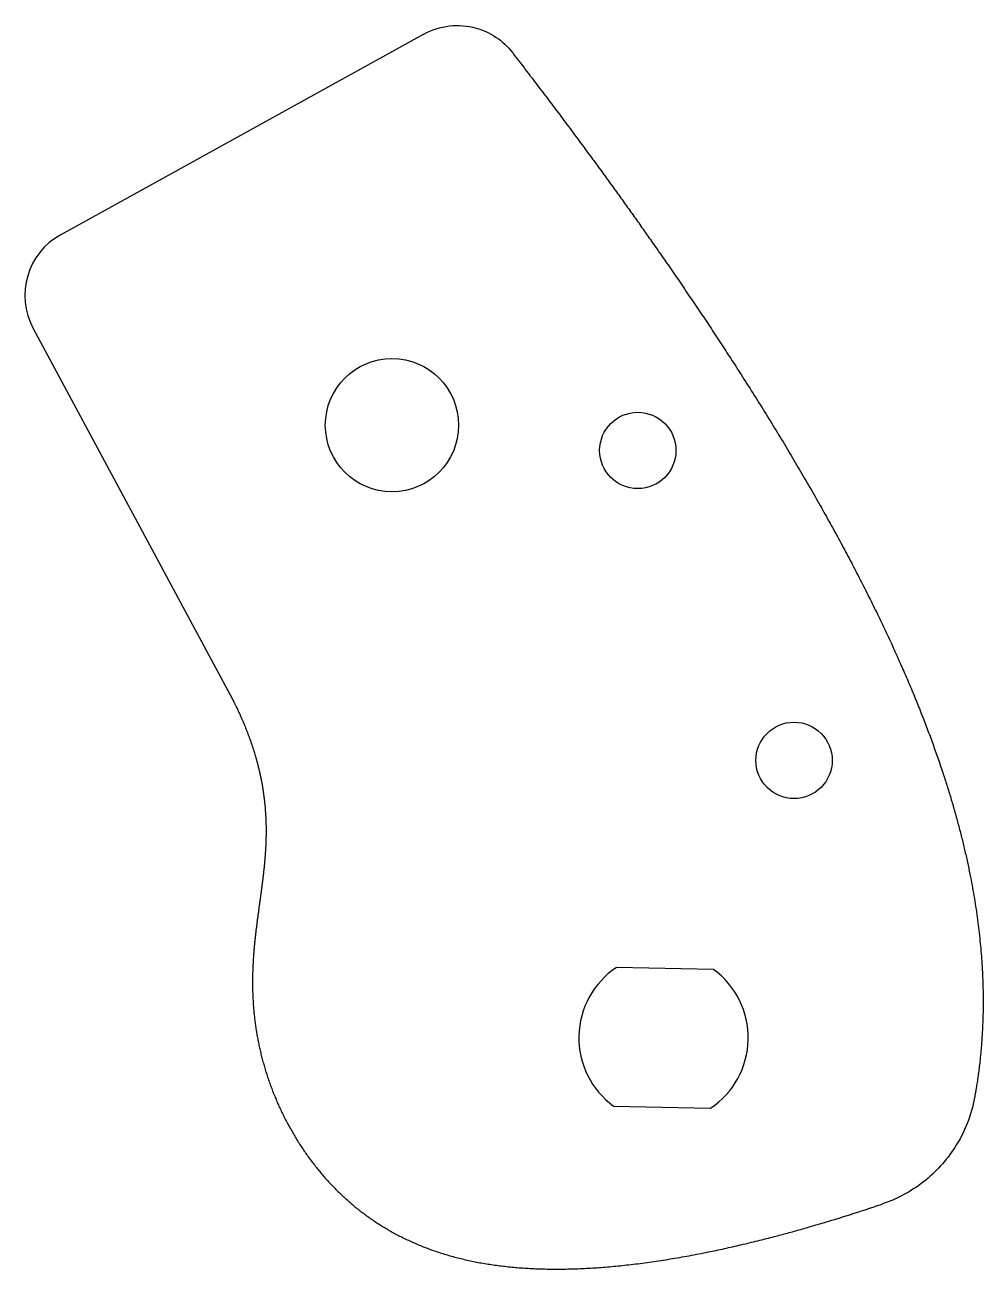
# Model space of a CAD drawing. Header units: millimetres. Extents: x -55.4 to 13.6, y -36.6 to 53.
import ezdxf

# ---------------------------------------------------------------- set-up
doc = ezdxf.new("R2010")
doc.units = ezdxf.units.MM
doc.layers.get('0').update_dxf_attribs({"linetype": 'CONTINUOUS'})

msp = doc.modelspace()

# ---------------------------------------------------------------- linework, layer by layer
for p, q in [((-26.666, 52.315), (-52.82, 37.864)), ((-54.806, 31.121), (-40.457, 4.419))]:
    msp.add_line(p, q)
msp.add_lwpolyline([(-6.01, -25.055, 0.521144), (-5.799, -15.057), (-12.786, -14.91, 0.521144), (-12.997, -24.907)], format="xyb", close=True)
for centre, radius in [((-28.961, 24.146), 4.8), ((-11.253, 22.324), 2.75), ((0, 0), 2.75)]:
    msp.add_circle(centre, radius)
msp.add_arc((-50.402, 33.488), 5, 118.92229, 208.25442)
for points, degree, knots in [([(-26.666, 52.315), (-26.096, 52.63), (-25.471, 52.83), (-24.177, 52.98), (-23.522, 52.928), (-22.381, 52.607), (-21.893, 52.381), (-21.007, 51.783), (-20.615, 51.415), (-20.289, 50.992)], 3, [0, 0, 0, 0, 0.1953222, 0.1953222, 0.3906445, 0.3906445, 0.5509404, 0.5509404, 0.7112364, 0.7112364, 0.7112364, 0.7112364]), ([(-20.289, 50.992), (-19.191, 49.568), (-16.519, 46.066), (-12.432, 40.554), (-7.212, 33.156), (-1.306, 24.068), (4.057, 14.771), (8.351, 5.942), (11.46, -2.369), (13.306, -10.128), (13.798, -15.981), (13.622, -20.15), (13.264, -22.851), (13.019, -24.21), (13.006, -24.281)], 5, [0.0321322, 0.0321322, 0.0321322, 0.0321322, 0.0321322, 0.0321322, 0.1, 0.2, 0.3, 0.4, 0.5, 0.6, 0.7, 0.8, 0.9, 0.9055024, 0.9055024, 0.9055024, 0.9055024, 0.9055024, 0.9055024]), ([(-40.457, 4.419), (-40.181, 3.88), (-39.669, 2.807), (-39.021, 1.215), (-38.398, -0.872), (-38.011, -3.427), (-37.978, -5.941), (-38.223, -8.445), (-38.607, -10.989), (-38.955, -13.632), (-39.092, -16.413), (-38.865, -19.338), (-38.187, -22.35), (-37.034, -25.336), (-35.421, -28.163), (-33.393, -30.693), (-31.003, -32.816), (-28.293, -34.475), (-25.301, -35.661), (-22.052, -36.393), (-18.567, -36.712), (-14.864, -36.664), (-10.956, -36.286), (-6.853, -35.607), (-2.604, -34.657), (0.927, -33.692), (3.642, -32.858), (5.471, -32.257), (6.373, -31.953)], 5, [0, 0, 0, 0, 0, 0, 0.04, 0.08, 0.12, 0.16, 0.2, 0.24, 0.28, 0.32, 0.36, 0.4, 0.44, 0.48, 0.52, 0.56, 0.6, 0.64, 0.68, 0.72, 0.76, 0.8, 0.84, 0.88, 0.92, 0.9581935, 0.9581935, 0.9581935, 0.9581935, 0.9581935, 0.9581935]), ([(13.006, -24.281), (12.771, -25.562), (12.289, -26.785), (10.977, -28.829), (10.213, -29.667), (8.438, -31.054), (7.439, -31.592), (6.373, -31.953)], 3, [0, 0, 0, 0, 0.390644, 0.390644, 0.728537, 0.728537, 1.06643, 1.06643, 1.06643, 1.06643])]:
    msp.add_open_spline(points, degree=degree, knots=knots)

doc.saveas('drawing.dxf')
